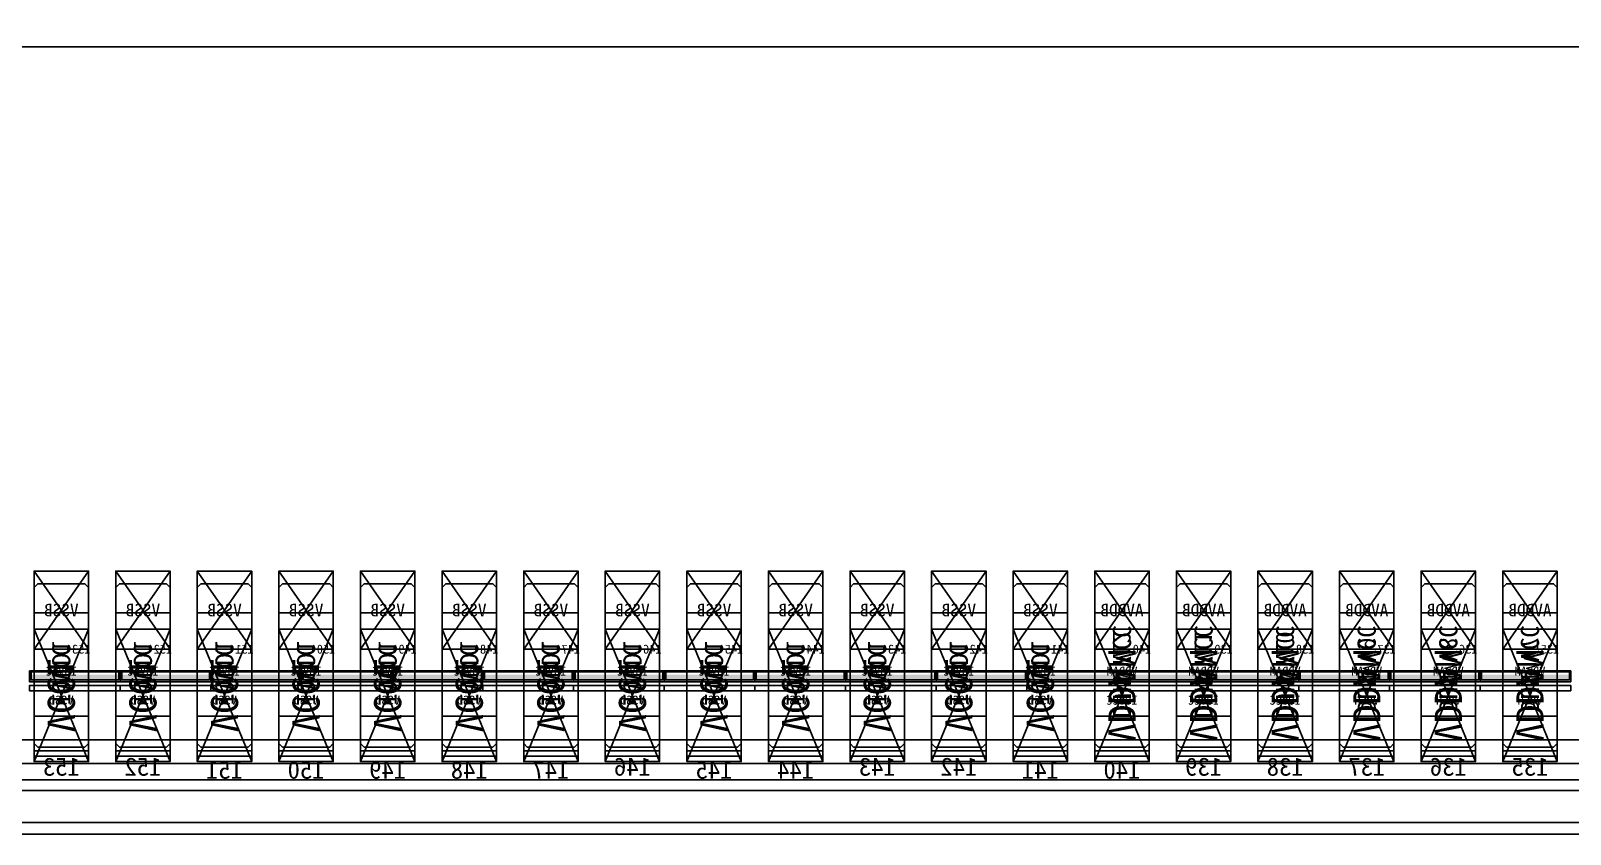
# Model space of a CAD drawing. Header units: millimetres. Extents: x 427 to 2444, y 137 to 817.
# Drawn here: x 1142.447 to 1143.297, y 300.775 to 301.218 of the extents above; entities that cross this region are included whole.
import ezdxf
from ezdxf.enums import TextEntityAlignment as Align

# ---------------------------------------------------------------- set-up
doc = ezdxf.new("R2010")
doc.units = ezdxf.units.MM
for name, color, linetype in [('L0', 211, 'Continuous'), ('L102', 91, 'Continuous'), ('L114', 213, 'Continuous'), ('L240', 60, 'Continuous'), ('L241', 200, 'Continuous'), ('L242', 51, 'Continuous'), ('L245', 53, 'Continuous'), ('L246', 93, 'Continuous'), ('L59', 140, 'Continuous'), ('L63', 4, 'Continuous'), ('L98', 150, 'Continuous')]:
    doc.layers.add(name, color=color, linetype=linetype)
doc.styles.add('txt', font='simhei.ttf')

# ---------------------------------------------------------------- blocks, each defined once
blk = doc.blocks.new('HX8394_F_PAD')
at = {"layer": 'L0'}
blk.add_lwpolyline([(-13.86, -0.4025), (-13.86, 0.4025), (13.86, 0.4025), (13.86, -0.4025), (-13.86, -0.4025)], close=True, dxfattribs=at)
at = {"layer": 'L241'}
blk.add_lwpolyline([(-13.9, -0.435), (-13.9, 0.435), (13.9, 0.435), (13.9, -0.435), (-13.9, -0.435)], close=True, dxfattribs=at)
at = {"layer": 'L242'}
for points in [[(-7.6405, -0.3935), (-7.6425, -0.3915), (-7.6425, -0.3055), (-7.6405, -0.3035), (-7.6145, -0.3035), (-7.6125, -0.3055), (-7.6125, -0.3915), (-7.6145, -0.3935), (-7.6405, -0.3935)], [(-7.5955, -0.3935), (-7.5975, -0.3915), (-7.5975, -0.3055), (-7.5955, -0.3035), (-7.5695, -0.3035), (-7.5675, -0.3055), (-7.5675, -0.3915), (-7.5695, -0.3935), (-7.5955, -0.3935)], [(-7.5505, -0.3935), (-7.5525, -0.3915), (-7.5525, -0.3055), (-7.5505, -0.3035), (-7.5245, -0.3035), (-7.5225, -0.3055), (-7.5225, -0.3915), (-7.5245, -0.3935), (-7.5505, -0.3935)], [(-7.5055, -0.3935), (-7.5075, -0.3915), (-7.5075, -0.3055), (-7.5055, -0.3035), (-7.4795, -0.3035), (-7.4775, -0.3055), (-7.4775, -0.3915), (-7.4795, -0.3935), (-7.5055, -0.3935)], [(-7.4605, -0.3935), (-7.4625, -0.3915), (-7.4625, -0.3055), (-7.4605, -0.3035), (-7.4345, -0.3035), (-7.4325, -0.3055), (-7.4325, -0.3915), (-7.4345, -0.3935), (-7.4605, -0.3935)], [(-7.4155, -0.3935), (-7.4175, -0.3915), (-7.4175, -0.3055), (-7.4155, -0.3035), (-7.3895, -0.3035), (-7.3875, -0.3055), (-7.3875, -0.3915), (-7.3895, -0.3935), (-7.4155, -0.3935)], [(-7.3705, -0.3935), (-7.3725, -0.3915), (-7.3725, -0.3055), (-7.3705, -0.3035), (-7.3445, -0.3035), (-7.3425, -0.3055), (-7.3425, -0.3915), (-7.3445, -0.3935), (-7.3705, -0.3935)], [(-7.3255, -0.3935), (-7.3275, -0.3915), (-7.3275, -0.3055), (-7.3255, -0.3035), (-7.2995, -0.3035), (-7.2975, -0.3055), (-7.2975, -0.3915), (-7.2995, -0.3935), (-7.3255, -0.3935)], [(-7.2805, -0.3935), (-7.2825, -0.3915), (-7.2825, -0.3055), (-7.2805, -0.3035), (-7.2545, -0.3035), (-7.2525, -0.3055), (-7.2525, -0.3915), (-7.2545, -0.3935), (-7.2805, -0.3935)], [(-7.2355, -0.3935), (-7.2375, -0.3915), (-7.2375, -0.3055), (-7.2355, -0.3035), (-7.2095, -0.3035), (-7.2075, -0.3055), (-7.2075, -0.3915), (-7.2095, -0.3935), (-7.2355, -0.3935)], [(-7.1905, -0.3935), (-7.1925, -0.3915), (-7.1925, -0.3055), (-7.1905, -0.3035), (-7.1645, -0.3035), (-7.1625, -0.3055), (-7.1625, -0.3915), (-7.1645, -0.3935), (-7.1905, -0.3935)], [(-7.1455, -0.3935), (-7.1475, -0.3915), (-7.1475, -0.3055), (-7.1455, -0.3035), (-7.1195, -0.3035), (-7.1175, -0.3055), (-7.1175, -0.3915), (-7.1195, -0.3935), (-7.1455, -0.3935)], [(-7.1005, -0.3935), (-7.1025, -0.3915), (-7.1025, -0.3055), (-7.1005, -0.3035), (-7.0745, -0.3035), (-7.0725, -0.3055), (-7.0725, -0.3915), (-7.0745, -0.3935), (-7.1005, -0.3935)], [(-7.0555, -0.3935), (-7.0575, -0.3915), (-7.0575, -0.3055), (-7.0555, -0.3035), (-7.0295, -0.3035), (-7.0275, -0.3055), (-7.0275, -0.3915), (-7.0295, -0.3935), (-7.0555, -0.3935)], [(-7.0105, -0.3935), (-7.0125, -0.3915), (-7.0125, -0.3055), (-7.0105, -0.3035), (-6.9845, -0.3035), (-6.9825, -0.3055), (-6.9825, -0.3915), (-6.9845, -0.3935), (-7.0105, -0.3935)], [(-6.9655, -0.3935), (-6.9675, -0.3915), (-6.9675, -0.3055), (-6.9655, -0.3035), (-6.9395, -0.3035), (-6.9375, -0.3055), (-6.9375, -0.3915), (-6.9395, -0.3935), (-6.9655, -0.3935)], [(-6.9205, -0.3935), (-6.9225, -0.3915), (-6.9225, -0.3055), (-6.9205, -0.3035), (-6.8945, -0.3035), (-6.8925, -0.3055), (-6.8925, -0.3915), (-6.8945, -0.3935), (-6.9205, -0.3935)], [(-6.8755, -0.3935), (-6.8775, -0.3915), (-6.8775, -0.3055), (-6.8755, -0.3035), (-6.8495, -0.3035), (-6.8475, -0.3055), (-6.8475, -0.3915), (-6.8495, -0.3935), (-6.8755, -0.3935)], [(-6.8305, -0.3935), (-6.8325, -0.3915), (-6.8325, -0.3055), (-6.8305, -0.3035), (-6.8045, -0.3035), (-6.8025, -0.3055), (-6.8025, -0.3915), (-6.8045, -0.3935), (-6.8305, -0.3935)]]:
    blk.add_lwpolyline(points, close=True, dxfattribs=at)
at = {"layer": 'L240', "style": 'txt'}
for s, p in [('HS_VCC', (-7.6275, -0.346834)), ('HS_VCC', (-7.5825, -0.346834)), ('HS_VCC', (-7.5375, -0.346834)), ('HS_VCC', (-7.4925, -0.346834)), ('HS_VCC', (-7.4475, -0.346834)), ('HS_VCC', (-7.4025, -0.346834)), ('VDD1', (-7.3575, -0.3485)), ('VDD1', (-7.3125, -0.3485)), ('VDD1', (-7.2675, -0.3485)), ('VDD1', (-7.2225, -0.3485)), ('VDD1', (-7.1775, -0.3485)), ('VDD1', (-7.1325, -0.3485)), ('VDD1', (-7.0875, -0.3485)), ('VDD1', (-7.0425, -0.3485)), ('VDD1', (-6.9975, -0.3485)), ('VDD1', (-6.9525, -0.3485)), ('VDD1', (-6.9075, -0.3485)), ('VDD1', (-6.8625, -0.3485)), ('VDD1', (-6.8175, -0.3485))]:
    blk.add_text(s, height=0.01, rotation=90, dxfattribs=at).set_placement(p, align=Align.MIDDLE_CENTER)
blk = doc.blocks.new('NTBUMP_73X30')
at = {"color": 5, "linetype": 'Continuous'}
blk.add_lwpolyline([(-0.015, 0.04), (0.015, -0.033), (0.015, 0.04), (-0.015, -0.033)], dxfattribs=at)
at = {"layer": 'L242', "color": 5}
blk.add_lwpolyline([(-0.015, -0.033), (-0.015, 0.04), (0.015, 0.04), (0.015, -0.033), (-0.015, -0.033)], close=True, dxfattribs=at)
blk = doc.blocks.new('ILI9881C_AA_NTBUMP_PM_875UM')
at = {"layer": 'L241'}
blk.add_lwpolyline([(-13.92, -0.4375), (-13.92, 0.4375), (13.92, 0.4375), (13.92, -0.4375), (-13.92, -0.4375)], close=True, dxfattribs=at)
for p in [(-7.6275, -0.3645), (-7.5825, -0.3645), (-7.5375, -0.3645), (-7.4925, -0.3645), (-7.4475, -0.3645), (-7.4025, -0.3645), (-7.3575, -0.3645), (-7.3125, -0.3645), (-7.2675, -0.3645), (-7.2225, -0.3645), (-7.1775, -0.3645), (-7.1325, -0.3645), (-7.0875, -0.3645), (-7.0425, -0.3645), (-6.9975, -0.3645), (-6.9525, -0.3645), (-6.9075, -0.3645), (-6.8625, -0.3645), (-6.8175, -0.3645)]:
    blk.add_blockref('NTBUMP_73X30', p)
at = {"layer": 'L246', "style": 'txt'}
for s, p in [('VDDAM', (-7.6275, -0.361)), ('VDDAM', (-7.5825, -0.361)), ('VDDAM', (-7.5375, -0.361)), ('VDDAM', (-7.4925, -0.361)), ('VDDAM', (-7.4475, -0.361)), ('VDDAM', (-7.4025, -0.361)), ('VCC1', (-7.3575, -0.361)), ('VCC1', (-7.3125, -0.361)), ('VCC1', (-7.2675, -0.361)), ('VCC1', (-7.2225, -0.361)), ('VCC1', (-7.1775, -0.361)), ('VCC1', (-7.1325, -0.361)), ('VCC1', (-7.0875, -0.361)), ('VCC1', (-7.0425, -0.361)), ('VCC1', (-6.9975, -0.361)), ('VCC1', (-6.9525, -0.361)), ('VCC1', (-6.9075, -0.361)), ('VCC1', (-6.8625, -0.361)), ('VCC1', (-6.8175, -0.361))]:
    blk.add_text(s, height=0.015, rotation=90, dxfattribs=at).set_placement(p, align=Align.MIDDLE_CENTER)
for s, p in [('135', (-7.6275, -0.400279)), ('136', (-7.5825, -0.400279)), ('137', (-7.5375, -0.400279)), ('138', (-7.4925, -0.400279)), ('139', (-7.4475, -0.400279)), ('140', (-7.4025, -0.401945)), ('141', (-7.3575, -0.401945)), ('142', (-7.3125, -0.400279)), ('143', (-7.2675, -0.400279)), ('144', (-7.2225, -0.401945)), ('145', (-7.1775, -0.401945)), ('146', (-7.1325, -0.400279)), ('147', (-7.0875, -0.401945)), ('148', (-7.0425, -0.401945)), ('149', (-6.9975, -0.401945)), ('150', (-6.9525, -0.401945)), ('151', (-6.9075, -0.401945)), ('152', (-6.8625, -0.400279)), ('153', (-6.8175, -0.400279))]:
    blk.add_text(s, height=0.01, dxfattribs=at).set_placement(p, align=Align.MIDDLE_CENTER)
blk = doc.blocks.new('INPUT_BUMP')
at = {"layer": 'L102'}
for points in [[(0.014, 0.04), (0.014, 0.041), (0.015, 0.041), (0.015, 0.04), (0.014, 0.04)], [(0.014, 0.039), (0.014, 0.04), (0.015, 0.04), (0.015, 0.039), (0.014, 0.039)], [(0.015, 0.04), (0.015, 0.041), (0.016, 0.041), (0.016, 0.04), (0.015, 0.04)], [(0.015, 0.039), (0.015, 0.04), (0.016, 0.04), (0.016, 0.039), (0.015, 0.039)]]:
    blk.add_lwpolyline(points, close=True, dxfattribs=at)
at = {"layer": 'L242'}
blk.add_lwpolyline([(0, 0.01), (0, 0.08), (0.03, 0.08), (0.03, 0.01), (0, 0.01)], close=True, dxfattribs=at)
blk = doc.blocks.new('JD9365Z_PAD_20170829_Y880')
at = {"layer": 'L241'}
blk.add_lwpolyline([(-13.95, -0.41), (-13.95, 0.41), (13.95, 0.41), (13.95, -0.41), (-13.95, -0.41)], close=True, dxfattribs=at)
at = {"row_count": 1, "column_count": 554, "row_spacing": 0.08, "column_spacing": 0.045}
blk.add_blockref('INPUT_BUMP', (-12.4575, -0.401), dxfattribs=at)
at = {"layer": 'L240', "style": 'txt'}
for s, p in [('VCCH', (-7.6275, -0.360167)), ('VCCH', (-7.5825, -0.360167)), ('VCCH', (-7.5375, -0.360167)), ('IOVCC', (-7.4925, -0.360167)), ('IOVCC', (-7.4475, -0.360167)), ('IOVCC', (-7.4025, -0.360167)), ('VSSD', (-7.3575, -0.360167)), ('VSSD', (-7.3125, -0.360167)), ('VSSD', (-7.2675, -0.360167)), ('VSSD', (-7.2225, -0.360167)), ('VSSD', (-7.1775, -0.360167)), ('VSSD', (-7.1325, -0.360167)), ('VSSD', (-7.0875, -0.360167)), ('VSSD', (-7.0425, -0.360167)), ('VSSD', (-6.9975, -0.360167)), ('VSSD', (-6.9525, -0.360167)), ('VSSD', (-6.9075, -0.360167)), ('VSSD', (-6.8625, -0.360167)), ('VSSD', (-6.8175, -0.360167))]:
    blk.add_text(s, height=0.005, dxfattribs=at).set_placement(p, align=Align.MIDDLE_CENTER)
blk = doc.blocks.new('NV3052C3P_BUMP_ORI_20190911')
at = {"layer": 'L241'}
blk.add_lwpolyline([(-13.8, -0.398), (-13.8, 0.398), (13.8, 0.398), (13.8, -0.398), (-13.8, -0.398)], close=True, dxfattribs=at)
at = {"layer": 'L242'}
for points in [[(-7.6425, -0.385), (-7.6425, -0.337), (-7.6125, -0.337), (-7.6125, -0.385), (-7.6425, -0.385)], [(-7.5975, -0.385), (-7.5975, -0.337), (-7.5675, -0.337), (-7.5675, -0.385), (-7.5975, -0.385)], [(-7.5525, -0.385), (-7.5525, -0.337), (-7.5225, -0.337), (-7.5225, -0.385), (-7.5525, -0.385)], [(-7.5075, -0.385), (-7.5075, -0.337), (-7.4775, -0.337), (-7.4775, -0.385), (-7.5075, -0.385)], [(-7.4625, -0.385), (-7.4625, -0.337), (-7.4325, -0.337), (-7.4325, -0.385), (-7.4625, -0.385)], [(-7.4175, -0.385), (-7.4175, -0.337), (-7.3875, -0.337), (-7.3875, -0.385), (-7.4175, -0.385)], [(-7.3725, -0.385), (-7.3725, -0.337), (-7.3425, -0.337), (-7.3425, -0.385), (-7.3725, -0.385)], [(-7.3275, -0.385), (-7.3275, -0.337), (-7.2975, -0.337), (-7.2975, -0.385), (-7.3275, -0.385)], [(-7.2825, -0.385), (-7.2825, -0.337), (-7.2525, -0.337), (-7.2525, -0.385), (-7.2825, -0.385)], [(-7.2375, -0.385), (-7.2375, -0.337), (-7.2075, -0.337), (-7.2075, -0.385), (-7.2375, -0.385)], [(-7.1925, -0.385), (-7.1925, -0.337), (-7.1625, -0.337), (-7.1625, -0.385), (-7.1925, -0.385)], [(-7.1475, -0.385), (-7.1475, -0.337), (-7.1175, -0.337), (-7.1175, -0.385), (-7.1475, -0.385)], [(-7.1025, -0.385), (-7.1025, -0.337), (-7.0725, -0.337), (-7.0725, -0.385), (-7.1025, -0.385)], [(-7.0575, -0.385), (-7.0575, -0.337), (-7.0275, -0.337), (-7.0275, -0.385), (-7.0575, -0.385)], [(-7.0125, -0.385), (-7.0125, -0.337), (-6.9825, -0.337), (-6.9825, -0.385), (-7.0125, -0.385)], [(-6.9675, -0.385), (-6.9675, -0.337), (-6.9375, -0.337), (-6.9375, -0.385), (-6.9675, -0.385)], [(-6.9225, -0.385), (-6.9225, -0.337), (-6.8925, -0.337), (-6.8925, -0.385), (-6.9225, -0.385)], [(-6.8775, -0.385), (-6.8775, -0.337), (-6.8475, -0.337), (-6.8475, -0.385), (-6.8775, -0.385)], [(-6.8325, -0.385), (-6.8325, -0.337), (-6.8025, -0.337), (-6.8025, -0.385), (-6.8325, -0.385)]]:
    blk.add_lwpolyline(points, close=True, dxfattribs=at)
at = {"layer": 'L245', "style": 'txt'}
for s, p in [('VDDAM', (-7.627527, -0.360167)), ('VDDAM', (-7.582527, -0.360167)), ('VDDAM', (-7.537527, -0.360167)), ('VDDAM', (-7.492527, -0.360167)), ('VDDAM', (-7.447527, -0.360167)), ('VDDAM', (-7.402527, -0.360167)), ('IOVCC', (-7.357527, -0.360167)), ('IOVCC', (-7.312527, -0.360167)), ('IOVCC', (-7.267527, -0.360167)), ('IOVCC', (-7.222527, -0.360167)), ('IOVCC', (-7.177527, -0.360167)), ('IOVCC', (-7.132527, -0.360167)), ('IOVCC', (-7.087527, -0.360167)), ('IOVCC', (-7.042527, -0.360167)), ('IOVCC', (-6.997527, -0.360167)), ('IOVCC', (-6.952527, -0.360167)), ('IOVCC', (-6.907527, -0.360167)), ('IOVCC', (-6.862527, -0.360167)), ('IOVCC', (-6.817527, -0.360167))]:
    blk.add_text(s, height=0.005, dxfattribs=at).set_placement(p, align=Align.MIDDLE_CENTER)
blk = doc.blocks.new('BUMP_30_76')
at = {"layer": 'L242'}
blk.add_lwpolyline([(-0.015, -0.0195), (-0.015, 0.0565), (0.015, 0.0565), (0.015, -0.0195), (-0.015, -0.0195)], close=True, dxfattribs=at)
blk = doc.blocks.new('FL11283_A_OTHER')
at = {"layer": 'L102'}
blk.add_lwpolyline([(-13.86, 0), (-13.86, 0.41), (0, 0.41), (0, 0), (-13.86, 0)], close=True, dxfattribs=at)
at = {"layer": 'L241'}
blk.add_lwpolyline([(-13.86, -0.41), (-13.86, 0.41), (13.86, 0.41), (13.86, 0.404), (-13.854, 0.404), (-13.854, -0.404), (13.854, -0.404), (13.854, 0.404), (13.86, 0.404), (13.86, -0.41), (-13.86, -0.41)], close=True, dxfattribs=at)
at = {"layer": 'L59'}
for points in [[(-13.86, -0.41), (-13.86, 0.41), (13.86, 0.41), (13.86, -0.41), (-13.86, -0.41)], [(-13.86, -0.41), (-13.86, 0), (0, 0), (0, -0.41), (-13.86, -0.41)]]:
    blk.add_lwpolyline(points, close=True, dxfattribs=at)
for p in [(-7.6275, -0.3685), (-7.5825, -0.3685), (-7.5375, -0.3685), (-7.4925, -0.3685), (-7.4475, -0.3685), (-7.4025, -0.3685), (-7.3575, -0.3685), (-7.3125, -0.3685), (-7.2675, -0.3685), (-7.2225, -0.3685), (-7.1775, -0.3685), (-7.1325, -0.3685), (-7.0875, -0.3685), (-7.0425, -0.3685), (-6.9975, -0.3685), (-6.9525, -0.3685), (-6.9075, -0.3685), (-6.8625, -0.3685), (-6.8175, -0.3685)]:
    blk.add_blockref('BUMP_30_76', p)
at = {"layer": 'L102', "style": 'txt'}
for s, p in [('DUMMY7', (-7.6275, -0.346)), ('DUMMY8', (-7.5825, -0.346)), ('DUMMY9', (-7.5375, -0.346)), ('DUMMY10', (-7.4925, -0.346)), ('DUMMY11', (-7.4475, -0.346)), ('DUMMY12', (-7.4025, -0.346)), ('IOVCC', (-7.3575, -0.346)), ('IOVCC', (-7.3125, -0.346)), ('IOVCC', (-7.2675, -0.346)), ('IOVCC', (-7.2225, -0.346)), ('IOVCC', (-7.1775, -0.346)), ('IOVCC', (-7.1325, -0.346)), ('IOVCC', (-7.0875, -0.346)), ('IOVCC', (-7.0425, -0.346)), ('IOVCC', (-6.9975, -0.346)), ('IOVCC', (-6.9525, -0.346)), ('IOVCC', (-6.9075, -0.346)), ('IOVCC', (-6.8625, -0.346)), ('IOVCC', (-6.8175, -0.346))]:
    blk.add_text(s, height=0.01, rotation=90, dxfattribs=at).set_placement(p, align=Align.MIDDLE_CENTER)
blk = doc.blocks.new('GC9702_ANALOG_PAD_BUMP')
at = {"color": 5, "linetype": 'Continuous'}
blk.add_lwpolyline([(-0.015, 0.0215), (0.015, -0.0215), (0.015, 0.0215), (-0.015, -0.0215)], dxfattribs=at)
at = {"layer": 'L242', "color": 5}
blk.add_lwpolyline([(-0.015, -0.0215), (-0.015, 0.0215), (0.015, 0.0215), (0.015, -0.0215), (-0.015, -0.0215)], close=True, dxfattribs=at)
blk = doc.blocks.new('GC9702_BUMP_NOCOMPENSATION')
at = {"layer": 'L114', "const_width": 0.004}
for points in [[(-7.65, -0.378), (-7.6, -0.378)], [(-7.65, -0.378), (-7.6, -0.378)], [(-7.65, -0.378), (-7.6, -0.378)], [(-7.65, -0.378), (-7.6, -0.378)], [(-7.6, -0.378), (-7.55, -0.378)], [(-7.6, -0.378), (-7.55, -0.378)], [(-7.6, -0.378), (-7.55, -0.378)], [(-7.6, -0.378), (-7.55, -0.378)], [(-7.55, -0.378), (-7.5, -0.378)], [(-7.55, -0.378), (-7.5, -0.378)], [(-7.55, -0.378), (-7.5, -0.378)], [(-7.55, -0.378), (-7.5, -0.378)], [(-7.5, -0.378), (-7.45, -0.378)], [(-7.5, -0.378), (-7.45, -0.378)], [(-7.5, -0.378), (-7.45, -0.378)], [(-7.5, -0.378), (-7.45, -0.378)], [(-7.45, -0.378), (-7.4, -0.378)], [(-7.45, -0.378), (-7.4, -0.378)], [(-7.45, -0.378), (-7.4, -0.378)], [(-7.45, -0.378), (-7.4, -0.378)], [(-7.4, -0.378), (-7.35, -0.378)], [(-7.4, -0.378), (-7.35, -0.378)], [(-7.4, -0.378), (-7.35, -0.378)], [(-7.4, -0.378), (-7.35, -0.378)], [(-7.35, -0.378), (-7.3, -0.378)], [(-7.35, -0.378), (-7.3, -0.378)], [(-7.35, -0.378), (-7.3, -0.378)], [(-7.35, -0.378), (-7.3, -0.378)], [(-7.3, -0.378), (-7.25, -0.378)], [(-7.3, -0.378), (-7.25, -0.378)], [(-7.3, -0.378), (-7.25, -0.378)], [(-7.3, -0.378), (-7.25, -0.378)], [(-7.25, -0.378), (-7.2, -0.378)], [(-7.25, -0.378), (-7.2, -0.378)], [(-7.25, -0.378), (-7.2, -0.378)], [(-7.25, -0.378), (-7.2, -0.378)], [(-7.2, -0.378), (-7.15, -0.378)], [(-7.2, -0.378), (-7.15, -0.378)], [(-7.2, -0.378), (-7.15, -0.378)], [(-7.2, -0.378), (-7.15, -0.378)], [(-7.15, -0.378), (-7.1, -0.378)], [(-7.15, -0.378), (-7.1, -0.378)], [(-7.15, -0.378), (-7.1, -0.378)], [(-7.15, -0.378), (-7.1, -0.378)], [(-7.1, -0.378), (-7.05, -0.378)], [(-7.1, -0.378), (-7.05, -0.378)], [(-7.1, -0.378), (-7.05, -0.378)], [(-7.1, -0.378), (-7.05, -0.378)], [(-7.05, -0.378), (-7, -0.378)], [(-7.05, -0.378), (-7, -0.378)], [(-7.05, -0.378), (-7, -0.378)], [(-7.05, -0.378), (-7, -0.378)], [(-7, -0.378), (-6.95, -0.378)], [(-7, -0.378), (-6.95, -0.378)], [(-7, -0.378), (-6.95, -0.378)], [(-7, -0.378), (-6.95, -0.378)], [(-6.95, -0.378), (-6.9, -0.378)], [(-6.95, -0.378), (-6.9, -0.378)], [(-6.95, -0.378), (-6.9, -0.378)], [(-6.95, -0.378), (-6.9, -0.378)], [(-6.9, -0.378), (-6.85, -0.378)], [(-6.9, -0.378), (-6.85, -0.378)], [(-6.9, -0.378), (-6.85, -0.378)], [(-6.9, -0.378), (-6.85, -0.378)], [(-6.85, -0.378), (-6.8, -0.378)], [(-6.85, -0.378), (-6.8, -0.378)], [(-6.85, -0.378), (-6.8, -0.378)], [(-6.85, -0.378), (-6.8, -0.378)]]:
    blk.add_lwpolyline(points, dxfattribs=at)
at = {"layer": 'L114'}
for points in [[(-7.65, -0.38), (-7.65, -0.374), (-7.6, -0.374), (-7.6, -0.38), (-7.65, -0.38)], [(-7.65, -0.38), (-7.65, -0.374), (-7.6, -0.374), (-7.6, -0.38), (-7.65, -0.38)], [(-7.64926, -0.379), (-7.64926, -0.37443), (-7.60082, -0.37443), (-7.60082, -0.379), (-7.64926, -0.379)], [(-7.64926, -0.379), (-7.64926, -0.37443), (-7.60082, -0.37443), (-7.60082, -0.379), (-7.64926, -0.379)], [(-7.6, -0.38), (-7.6, -0.374), (-7.55, -0.374), (-7.55, -0.38), (-7.6, -0.38)], [(-7.6, -0.38), (-7.6, -0.374), (-7.55, -0.374), (-7.55, -0.38), (-7.6, -0.38)], [(-7.59926, -0.379), (-7.59926, -0.37443), (-7.55082, -0.37443), (-7.55082, -0.379), (-7.59926, -0.379)], [(-7.59926, -0.379), (-7.59926, -0.37443), (-7.55082, -0.37443), (-7.55082, -0.379), (-7.59926, -0.379)], [(-7.55, -0.38), (-7.55, -0.374), (-7.5, -0.374), (-7.5, -0.38), (-7.55, -0.38)], [(-7.55, -0.38), (-7.55, -0.374), (-7.5, -0.374), (-7.5, -0.38), (-7.55, -0.38)], [(-7.54926, -0.379), (-7.54926, -0.37443), (-7.50082, -0.37443), (-7.50082, -0.379), (-7.54926, -0.379)], [(-7.54926, -0.379), (-7.54926, -0.37443), (-7.50082, -0.37443), (-7.50082, -0.379), (-7.54926, -0.379)], [(-7.5, -0.38), (-7.5, -0.374), (-7.45, -0.374), (-7.45, -0.38), (-7.5, -0.38)], [(-7.5, -0.38), (-7.5, -0.374), (-7.45, -0.374), (-7.45, -0.38), (-7.5, -0.38)], [(-7.49926, -0.379), (-7.49926, -0.37443), (-7.45082, -0.37443), (-7.45082, -0.379), (-7.49926, -0.379)], [(-7.49926, -0.379), (-7.49926, -0.37443), (-7.45082, -0.37443), (-7.45082, -0.379), (-7.49926, -0.379)], [(-7.45, -0.38), (-7.45, -0.374), (-7.4, -0.374), (-7.4, -0.38), (-7.45, -0.38)], [(-7.45, -0.38), (-7.45, -0.374), (-7.4, -0.374), (-7.4, -0.38), (-7.45, -0.38)], [(-7.44926, -0.379), (-7.44926, -0.37443), (-7.40082, -0.37443), (-7.40082, -0.379), (-7.44926, -0.379)], [(-7.44926, -0.379), (-7.44926, -0.37443), (-7.40082, -0.37443), (-7.40082, -0.379), (-7.44926, -0.379)], [(-7.4, -0.38), (-7.4, -0.374), (-7.35, -0.374), (-7.35, -0.38), (-7.4, -0.38)], [(-7.4, -0.38), (-7.4, -0.374), (-7.35, -0.374), (-7.35, -0.38), (-7.4, -0.38)], [(-7.39926, -0.379), (-7.39926, -0.37443), (-7.35082, -0.37443), (-7.35082, -0.379), (-7.39926, -0.379)], [(-7.39926, -0.379), (-7.39926, -0.37443), (-7.35082, -0.37443), (-7.35082, -0.379), (-7.39926, -0.379)], [(-7.35, -0.38), (-7.35, -0.374), (-7.3, -0.374), (-7.3, -0.38), (-7.35, -0.38)], [(-7.35, -0.38), (-7.35, -0.374), (-7.3, -0.374), (-7.3, -0.38), (-7.35, -0.38)], [(-7.34926, -0.379), (-7.34926, -0.37443), (-7.30082, -0.37443), (-7.30082, -0.379), (-7.34926, -0.379)], [(-7.34926, -0.379), (-7.34926, -0.37443), (-7.30082, -0.37443), (-7.30082, -0.379), (-7.34926, -0.379)], [(-7.3, -0.38), (-7.3, -0.374), (-7.25, -0.374), (-7.25, -0.38), (-7.3, -0.38)], [(-7.3, -0.38), (-7.3, -0.374), (-7.25, -0.374), (-7.25, -0.38), (-7.3, -0.38)], [(-7.29926, -0.379), (-7.29926, -0.37443), (-7.25082, -0.37443), (-7.25082, -0.379), (-7.29926, -0.379)], [(-7.29926, -0.379), (-7.29926, -0.37443), (-7.25082, -0.37443), (-7.25082, -0.379), (-7.29926, -0.379)], [(-7.25, -0.38), (-7.25, -0.374), (-7.2, -0.374), (-7.2, -0.38), (-7.25, -0.38)], [(-7.25, -0.38), (-7.25, -0.374), (-7.2, -0.374), (-7.2, -0.38), (-7.25, -0.38)], [(-7.24926, -0.379), (-7.24926, -0.37443), (-7.20082, -0.37443), (-7.20082, -0.379), (-7.24926, -0.379)], [(-7.24926, -0.379), (-7.24926, -0.37443), (-7.20082, -0.37443), (-7.20082, -0.379), (-7.24926, -0.379)], [(-7.2, -0.38), (-7.2, -0.374), (-7.15, -0.374), (-7.15, -0.38), (-7.2, -0.38)], [(-7.2, -0.38), (-7.2, -0.374), (-7.15, -0.374), (-7.15, -0.38), (-7.2, -0.38)], [(-7.19926, -0.379), (-7.19926, -0.37443), (-7.15082, -0.37443), (-7.15082, -0.379), (-7.19926, -0.379)], [(-7.19926, -0.379), (-7.19926, -0.37443), (-7.15082, -0.37443), (-7.15082, -0.379), (-7.19926, -0.379)], [(-7.15, -0.38), (-7.15, -0.374), (-7.1, -0.374), (-7.1, -0.38), (-7.15, -0.38)], [(-7.15, -0.38), (-7.15, -0.374), (-7.1, -0.374), (-7.1, -0.38), (-7.15, -0.38)], [(-7.14926, -0.379), (-7.14926, -0.37443), (-7.10082, -0.37443), (-7.10082, -0.379), (-7.14926, -0.379)], [(-7.14926, -0.379), (-7.14926, -0.37443), (-7.10082, -0.37443), (-7.10082, -0.379), (-7.14926, -0.379)], [(-7.1, -0.38), (-7.1, -0.374), (-7.05, -0.374), (-7.05, -0.38), (-7.1, -0.38)], [(-7.1, -0.38), (-7.1, -0.374), (-7.05, -0.374), (-7.05, -0.38), (-7.1, -0.38)], [(-7.09926, -0.379), (-7.09926, -0.37443), (-7.05082, -0.37443), (-7.05082, -0.379), (-7.09926, -0.379)], [(-7.09926, -0.379), (-7.09926, -0.37443), (-7.05082, -0.37443), (-7.05082, -0.379), (-7.09926, -0.379)], [(-7.05, -0.38), (-7.05, -0.374), (-7, -0.374), (-7, -0.38), (-7.05, -0.38)], [(-7.05, -0.38), (-7.05, -0.374), (-7, -0.374), (-7, -0.38), (-7.05, -0.38)], [(-7.04926, -0.379), (-7.04926, -0.37443), (-7.00082, -0.37443), (-7.00082, -0.379), (-7.04926, -0.379)], [(-7.04926, -0.379), (-7.04926, -0.37443), (-7.00082, -0.37443), (-7.00082, -0.379), (-7.04926, -0.379)], [(-7, -0.38), (-7, -0.374), (-6.95, -0.374), (-6.95, -0.38), (-7, -0.38)], [(-7, -0.38), (-7, -0.374), (-6.95, -0.374), (-6.95, -0.38), (-7, -0.38)], [(-6.99926, -0.379), (-6.99926, -0.37443), (-6.95082, -0.37443), (-6.95082, -0.379), (-6.99926, -0.379)], [(-6.99926, -0.379), (-6.99926, -0.37443), (-6.95082, -0.37443), (-6.95082, -0.379), (-6.99926, -0.379)], [(-6.95, -0.38), (-6.95, -0.374), (-6.9, -0.374), (-6.9, -0.38), (-6.95, -0.38)], [(-6.95, -0.38), (-6.95, -0.374), (-6.9, -0.374), (-6.9, -0.38), (-6.95, -0.38)], [(-6.94926, -0.379), (-6.94926, -0.37443), (-6.90082, -0.37443), (-6.90082, -0.379), (-6.94926, -0.379)], [(-6.94926, -0.379), (-6.94926, -0.37443), (-6.90082, -0.37443), (-6.90082, -0.379), (-6.94926, -0.379)], [(-6.9, -0.38), (-6.9, -0.374), (-6.85, -0.374), (-6.85, -0.38), (-6.9, -0.38)], [(-6.9, -0.38), (-6.9, -0.374), (-6.85, -0.374), (-6.85, -0.38), (-6.9, -0.38)], [(-6.89926, -0.379), (-6.89926, -0.37443), (-6.85082, -0.37443), (-6.85082, -0.379), (-6.89926, -0.379)], [(-6.89926, -0.379), (-6.89926, -0.37443), (-6.85082, -0.37443), (-6.85082, -0.379), (-6.89926, -0.379)], [(-6.85, -0.38), (-6.85, -0.374), (-6.8, -0.374), (-6.8, -0.38), (-6.85, -0.38)], [(-6.85, -0.38), (-6.85, -0.374), (-6.8, -0.374), (-6.8, -0.38), (-6.85, -0.38)], [(-6.84926, -0.379), (-6.84926, -0.37443), (-6.80082, -0.37443), (-6.80082, -0.379), (-6.84926, -0.379)], [(-6.84926, -0.379), (-6.84926, -0.37443), (-6.80082, -0.37443), (-6.80082, -0.379), (-6.84926, -0.379)]]:
    blk.add_lwpolyline(points, close=True, dxfattribs=at)
at = {"layer": 'L241'}
for points in [[(-7.65, -0.385), (-7.65, -0.382), (-7.6, -0.382), (-7.6, -0.385), (-7.65, -0.385)], [(-7.65, -0.385), (-7.65, -0.382), (-7.6, -0.382), (-7.6, -0.385), (-7.65, -0.385)], [(-7.6, -0.385), (-7.6, -0.382), (-7.55, -0.382), (-7.55, -0.385), (-7.6, -0.385)], [(-7.6, -0.385), (-7.6, -0.382), (-7.55, -0.382), (-7.55, -0.385), (-7.6, -0.385)], [(-7.55, -0.385), (-7.55, -0.382), (-7.5, -0.382), (-7.5, -0.385), (-7.55, -0.385)], [(-7.55, -0.385), (-7.55, -0.382), (-7.5, -0.382), (-7.5, -0.385), (-7.55, -0.385)], [(-7.5, -0.385), (-7.5, -0.382), (-7.45, -0.382), (-7.45, -0.385), (-7.5, -0.385)], [(-7.5, -0.385), (-7.5, -0.382), (-7.45, -0.382), (-7.45, -0.385), (-7.5, -0.385)], [(-7.45, -0.385), (-7.45, -0.382), (-7.4, -0.382), (-7.4, -0.385), (-7.45, -0.385)], [(-7.45, -0.385), (-7.45, -0.382), (-7.4, -0.382), (-7.4, -0.385), (-7.45, -0.385)], [(-7.4, -0.385), (-7.4, -0.382), (-7.35, -0.382), (-7.35, -0.385), (-7.4, -0.385)], [(-7.4, -0.385), (-7.4, -0.382), (-7.35, -0.382), (-7.35, -0.385), (-7.4, -0.385)], [(-7.35, -0.385), (-7.35, -0.382), (-7.3, -0.382), (-7.3, -0.385), (-7.35, -0.385)], [(-7.35, -0.385), (-7.35, -0.382), (-7.3, -0.382), (-7.3, -0.385), (-7.35, -0.385)], [(-7.3, -0.385), (-7.3, -0.382), (-7.25, -0.382), (-7.25, -0.385), (-7.3, -0.385)], [(-7.3, -0.385), (-7.3, -0.382), (-7.25, -0.382), (-7.25, -0.385), (-7.3, -0.385)], [(-7.25, -0.385), (-7.25, -0.382), (-7.2, -0.382), (-7.2, -0.385), (-7.25, -0.385)], [(-7.25, -0.385), (-7.25, -0.382), (-7.2, -0.382), (-7.2, -0.385), (-7.25, -0.385)], [(-7.2, -0.385), (-7.2, -0.382), (-7.15, -0.382), (-7.15, -0.385), (-7.2, -0.385)], [(-7.2, -0.385), (-7.2, -0.382), (-7.15, -0.382), (-7.15, -0.385), (-7.2, -0.385)], [(-7.15, -0.385), (-7.15, -0.382), (-7.1, -0.382), (-7.1, -0.385), (-7.15, -0.385)], [(-7.15, -0.385), (-7.15, -0.382), (-7.1, -0.382), (-7.1, -0.385), (-7.15, -0.385)], [(-7.1, -0.385), (-7.1, -0.382), (-7.05, -0.382), (-7.05, -0.385), (-7.1, -0.385)], [(-7.1, -0.385), (-7.1, -0.382), (-7.05, -0.382), (-7.05, -0.385), (-7.1, -0.385)], [(-7.05, -0.385), (-7.05, -0.382), (-7, -0.382), (-7, -0.385), (-7.05, -0.385)], [(-7.05, -0.385), (-7.05, -0.382), (-7, -0.382), (-7, -0.385), (-7.05, -0.385)], [(-7, -0.385), (-7, -0.382), (-6.95, -0.382), (-6.95, -0.385), (-7, -0.385)], [(-7, -0.385), (-7, -0.382), (-6.95, -0.382), (-6.95, -0.385), (-7, -0.385)], [(-6.95, -0.385), (-6.95, -0.382), (-6.9, -0.382), (-6.9, -0.385), (-6.95, -0.385)], [(-6.95, -0.385), (-6.95, -0.382), (-6.9, -0.382), (-6.9, -0.385), (-6.95, -0.385)], [(-6.9, -0.385), (-6.9, -0.382), (-6.85, -0.382), (-6.85, -0.385), (-6.9, -0.385)], [(-6.9, -0.385), (-6.9, -0.382), (-6.85, -0.382), (-6.85, -0.385), (-6.9, -0.385)], [(-6.85, -0.385), (-6.85, -0.382), (-6.8, -0.382), (-6.8, -0.385), (-6.85, -0.385)], [(-6.85, -0.385), (-6.85, -0.382), (-6.8, -0.382), (-6.8, -0.385), (-6.85, -0.385)]]:
    blk.add_lwpolyline(points, close=True, dxfattribs=at)
at = {"row_count": 1, "column_count": 554, "row_spacing": 0.043, "column_spacing": 0.045}
blk.add_blockref('GC9702_ANALOG_PAD_BUMP', (-12.4425, -0.3405), dxfattribs=at)
at = {"layer": 'L114', "style": 'txt'}
for s, p in [('135', (-7.6385, -0.362)), ('136', (-7.5935, -0.362)), ('137', (-7.5485, -0.362)), ('138', (-7.5035, -0.362)), ('139', (-7.4585, -0.362)), ('140', (-7.4135, -0.362)), ('141', (-7.3685, -0.362)), ('142', (-7.3235, -0.362)), ('143', (-7.2785, -0.362)), ('144', (-7.2335, -0.362)), ('145', (-7.1885, -0.362)), ('146', (-7.1435, -0.362)), ('147', (-7.0985, -0.362)), ('148', (-7.0535, -0.362)), ('149', (-7.0085, -0.362)), ('150', (-6.9635, -0.362)), ('151', (-6.9185, -0.362)), ('152', (-6.8735, -0.362)), ('153', (-6.8285, -0.362))]:
    blk.add_text(s, height=0.005, dxfattribs=at).set_placement(p, align=Align.MIDDLE_CENTER)
at = {"layer": 'L98', "style": 'txt'}
for s, p in [('AVDDB', (-7.6275, -0.3405)), ('AVDDB', (-7.5825, -0.3405)), ('AVDDB', (-7.5375, -0.3405)), ('AVDDB', (-7.4925, -0.3405)), ('AVDDB', (-7.4475, -0.3405)), ('AVDDB', (-7.4025, -0.3405)), ('VSSB', (-7.3575, -0.3405)), ('VSSB', (-7.3125, -0.3405)), ('VSSB', (-7.2675, -0.3405)), ('VSSB', (-7.2225, -0.3405)), ('VSSB', (-7.1775, -0.3405)), ('VSSB', (-7.1325, -0.3405)), ('VSSB', (-7.0875, -0.3405)), ('VSSB', (-7.0425, -0.3405)), ('VSSB', (-6.9975, -0.3405)), ('VSSB', (-6.9525, -0.3405)), ('VSSB', (-6.9075, -0.3405)), ('VSSB', (-6.8625, -0.3405)), ('VSSB', (-6.8175, -0.3405))]:
    blk.add_text(s, height=0.007, dxfattribs=at).set_placement(p, align=Align.MIDDLE_CENTER)
blk = doc.blocks.new('IC_GDS_ALL')
for name, p in [('ILI9881C_AA_NTBUMP_PM_875UM', (0, 0)), ('HX8394_F_PAD', (0, 0.004)), ('GC9702_BUMP_NOCOMPENSATION', (0, 0.0265)), ('NV3052C3P_BUMP_ORI_20190911', (0, 0.0125)), ('JD9365Z_PAD_20170829_Y880', (0, -0.0035)), ('FL11283_A_OTHER', (0, -0.0035))]:
    blk.add_blockref(name, p)
blk = doc.blocks.new('INPUT_PAD')
at = {"layer": 'L63'}
blk.add_lwpolyline([(0.01, -0.043), (0.01, 0.062), (0.04, 0.062), (0.04, -0.043), (0.01, -0.043)], close=True, dxfattribs=at)
blk = doc.blocks.new('IC_PAD_ALL')
at = {"row_count": 1, "column_count": 554, "row_spacing": 0.109, "column_spacing": 0.045}
blk.add_blockref('INPUT_PAD', (1.18, 0), dxfattribs=at)
blk = doc.blocks.new('IC_ALL')
at = {"yscale": -1, "rotation": 180}
blk.add_blockref('IC_GDS_ALL', (14, 0.4375), dxfattribs=at)
blk.add_blockref('IC_PAD_ALL', (0.3525, 0.083))
blk = doc.blocks.new('IC_FPC_OLB_ALL')
blk.add_blockref('IC_ALL', (1.188, 1.0245))

msp = doc.modelspace()

# ---------------------------------------------------------------- block references
msp.add_blockref('IC_FPC_OLB_ALL', (1120.45883, 299.75037))

doc.saveas('drawing.dxf')
